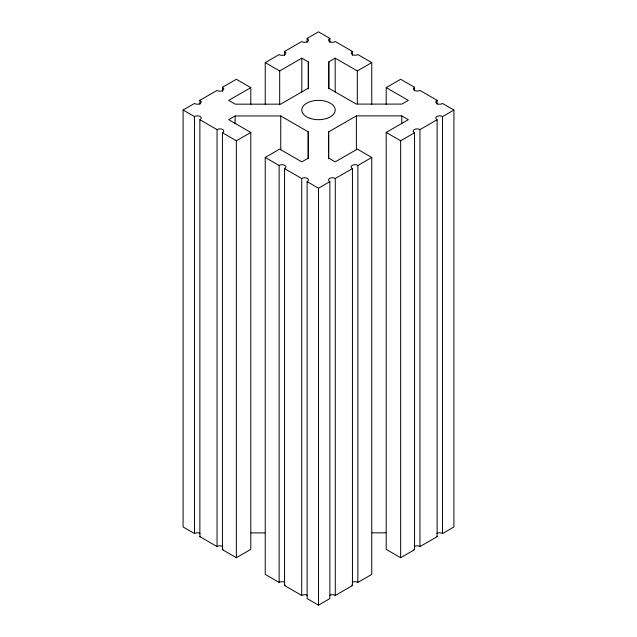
<?xml version="1.0" encoding="UTF-8"?>
<svg xmlns="http://www.w3.org/2000/svg" width="637" height="637" viewBox="0 0 637 637"><rect width="100%" height="100%" fill="white"/><g stroke="black" fill="none" stroke-linecap="round" stroke-linejoin="round"><path stroke-width="0.96" d="M200.082 533.424A3.83 2.214 0 0 0 194.476 533.543L183.09 526.974L183.09 110.026L194.476 116.595A3.83 2.214 0 0 1 200.082 116.475A3.83 2.214 0 0 1 199.875 119.716L217.05 129.63A3.83 2.214 0 0 1 222.655 129.51A3.83 2.214 0 0 1 222.448 132.751L222.448 549.699L236.351 557.725L250.795 549.381L250.795 132.44L228.683 119.668L235.101 115.958L280.75 115.958L308.22 131.819L308.22 158.175L301.803 161.886L279.683 149.114L265.239 157.45L265.239 574.399L279.141 582.425A3.83 2.214 0 0 1 284.755 582.306M265.239 104.396L265.239 62.601L279.683 70.938L301.803 58.166L308.348 61.948L308.348 88.161L280.622 104.165L235.228 104.165L228.683 100.383L250.795 87.619L250.795 104.532M436.918 533.424A3.83 2.214 0 0 1 442.524 533.543L453.91 526.974L453.91 110.026L442.524 116.595A3.83 2.214 0 0 0 436.918 116.475A3.83 2.214 0 0 0 437.125 119.716L419.95 129.63A3.83 2.214 0 0 0 414.345 129.51A3.83 2.214 0 0 0 414.552 132.751L414.552 549.699L400.649 557.725L386.205 549.381L386.205 132.44L408.317 119.668L401.772 115.886L356.378 115.886L328.652 131.891L328.652 158.103L335.197 161.886L357.317 149.114L371.761 157.45L371.761 574.399L357.859 582.425A3.83 2.214 0 0 0 352.245 582.306M371.761 104.396L371.761 62.601L357.317 70.938L335.197 58.166L328.78 61.877L328.78 88.232L356.25 104.094L401.899 104.094L408.317 100.383L386.205 87.619L386.205 104.532M183.09 110.026L194.476 103.457A3.83 2.214 0 0 0 200.082 103.576A3.83 2.214 0 0 0 199.875 100.335L217.05 90.422A3.83 2.214 0 0 0 222.655 90.542A3.83 2.214 0 0 0 222.448 87.301L236.351 79.275L250.795 87.619M265.239 62.601L279.141 54.575A3.83 2.214 0 0 0 284.755 54.694A3.83 2.214 0 0 0 284.548 51.454L301.715 41.54A3.83 2.214 0 0 0 307.329 41.66A3.83 2.214 0 0 0 307.122 38.419L318.5 31.85L329.878 38.419L329.878 42.4M222.448 132.751L236.351 140.777L250.795 132.44M386.205 87.619L400.649 79.275L414.544 87.301A3.83 2.214 0 0 0 414.544 90.43A3.83 2.214 0 0 0 419.958 90.43L437.125 100.335L437.125 104.317M265.239 157.45L279.141 165.485A3.83 2.214 0 0 1 284.755 165.357A3.83 2.214 0 0 1 284.548 168.598L301.715 178.511A3.83 2.214 0 0 1 307.329 178.392A3.83 2.214 0 0 1 307.122 181.633L318.5 188.202L329.878 181.633A3.83 2.214 0 0 1 329.671 178.392A3.83 2.214 0 0 1 335.285 178.511L352.452 168.598A3.83 2.214 0 0 1 352.245 165.357A3.83 2.214 0 0 1 357.859 165.485L371.761 157.45M386.205 132.44L400.649 140.777L414.552 132.751M307.122 181.633L307.122 598.581L318.5 605.15L329.878 598.581L329.878 181.633M329.671 595.34A3.83 2.214 0 0 1 335.285 595.46L352.452 585.546L352.452 168.598M414.345 546.458A3.83 2.214 0 0 1 419.95 546.578L437.125 536.665L437.125 119.716M372.167 532.835L385.982 532.835M250.978 532.906L264.873 532.906M352.444 55.427L352.444 51.446L335.285 41.54A3.83 2.214 0 0 1 329.671 41.66A3.83 2.214 0 0 1 329.878 38.419M371.761 62.601L357.867 54.575A3.83 2.214 0 0 1 352.444 54.575A3.83 2.214 0 0 1 352.444 51.446M453.91 110.026L442.524 103.457A3.83 2.214 0 0 1 436.918 103.576A3.83 2.214 0 0 1 437.125 100.335M199.875 119.716L199.875 536.665L217.05 546.578A3.83 2.214 0 0 1 222.655 546.458M284.548 168.598L284.548 585.546L301.715 595.46A3.83 2.214 0 0 1 307.329 595.34M442.524 116.595L442.524 533.543M419.95 129.63L419.95 546.578M414.544 87.301L414.544 90.287M401.772 115.886L401.772 123.849M400.649 140.777L400.649 557.725M357.859 165.485L357.859 582.425M357.317 70.938L357.317 103.775M356.378 115.886L356.378 149.719M335.197 58.166L335.197 92.007M335.285 178.511L335.285 595.46M328.78 61.877L328.78 88.742M328.652 131.891L328.652 158.764M318.5 188.202L318.5 605.15M308.348 61.948L308.348 88.822M308.22 131.819L308.22 158.685M307.122 38.419L307.122 42.4M301.803 58.166L301.803 92.007M301.715 178.511L301.715 595.46M284.548 51.454L284.548 55.435M280.75 115.958L280.75 149.791M279.683 70.938L279.683 104.771M279.141 165.485L279.141 582.425M236.351 140.777L236.351 557.725M235.101 115.958L235.101 123.92M222.448 87.301L222.448 91.282M217.05 129.63L217.05 546.578M199.875 100.335L199.875 104.317M194.476 116.595L194.476 533.543M437.125 536.665A3.83 2.214 0 0 1 436.433 536.211M414.552 549.699A3.83 2.214 0 0 1 413.859 549.245M352.452 585.546A3.83 2.214 0 0 1 351.759 585.092M285.241 585.092A3.83 2.214 0 0 1 284.548 585.546M223.141 549.245A3.83 2.214 0 0 1 222.448 549.699M200.567 536.211A3.83 2.214 0 0 1 199.875 536.665M310.139 118.386A16.721 9.659 0 0 0 335.221 110.026A16.721 9.659 0 0 0 310.139 101.665A16.721 9.659 0 0 0 310.139 118.386"/></g></svg>
